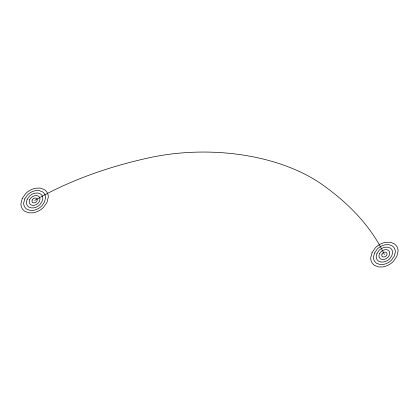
<?xml version="1.0" encoding="UTF-8"?>
<svg xmlns="http://www.w3.org/2000/svg" width="419" height="419" viewBox="0 0 419 419"><rect width="100%" height="100%" fill="white"/><g stroke="black" fill="none" stroke-linecap="round" stroke-linejoin="round"><path stroke-width="0.63" d="M34.609 200.465A323.599 186.827 0 0 1 149.269 157.754A153.454 88.598 0 0 1 322.08 184.486A323.599 186.827 0 0 1 384.391 254.574M22.238 198.548L20.95 203.671A25.339 14.628 0 0 0 21.804 207.855A16.179 9.344 0 0 0 24.92 211.359L28.869 212.831L33.206 212.826A17.179 9.92 0 0 0 39.292 210.558A25.339 14.628 0 0 0 43.655 207.185L46.975 202.377L48.264 197.255A25.339 14.628 0 0 0 47.41 193.07A16.179 9.344 0 0 0 44.294 189.566L40.344 188.094L35.652 188.231A16.179 9.344 0 0 0 29.922 190.367A25.339 14.628 0 0 0 25.559 193.74L22.238 198.548M24.716 198.931L23.684 203.032A20.274 11.706 0 0 0 24.365 206.378A12.942 7.474 0 0 0 26.858 209.181L30.016 210.359L33.489 210.354A13.743 7.935 0 0 0 38.354 208.542A20.274 11.706 0 0 0 41.848 205.839L44.503 201.995L45.535 197.894A20.274 11.706 0 0 0 44.849 194.552A12.942 7.474 0 0 0 42.356 191.745L39.197 190.572L35.442 190.676A12.942 7.474 0 0 0 30.859 192.384A20.274 11.706 0 0 0 27.371 195.086L24.716 198.931M27.188 199.313L26.413 202.387A15.204 8.778 0 0 0 26.926 204.896A9.71 5.604 0 0 0 28.796 207.002L31.163 207.882L33.766 207.882A10.307 5.95 0 0 0 37.417 206.52A15.204 8.778 0 0 0 40.035 204.498L42.026 201.612L42.801 198.538A15.204 8.778 0 0 0 42.288 196.029A9.71 5.604 0 0 0 40.418 193.924L38.05 193.044L35.238 193.122A9.71 5.604 0 0 0 31.797 194.406A15.204 8.778 0 0 0 29.178 196.432L27.188 199.313M29.66 199.695L29.147 201.749L29.487 203.419L30.734 204.823C35.076 207.138 41.298 202.272 39.726 197.506L38.48 196.102C35.217 194.406 31.2 196.637 29.66 199.695M32.132 200.083L32.048 201.942L32.672 202.644C34.84 203.802 37.951 201.366 37.165 198.983L36.547 198.281C34.913 197.433 32.902 198.548 32.132 200.083M372.025 252.662L370.736 257.785A25.339 14.628 0 0 0 371.59 261.964A16.179 9.344 0 0 0 374.706 265.473L378.656 266.94L382.992 266.94A17.179 9.92 0 0 0 389.078 264.672A25.339 14.628 0 0 0 393.441 261.299L396.762 256.486L398.05 251.363A25.339 14.628 0 0 0 397.196 247.184A16.179 9.344 0 0 0 394.08 243.68L390.131 242.208L385.438 242.344A16.179 9.344 0 0 0 379.708 244.476A25.339 14.628 0 0 0 375.345 247.854L372.025 252.662M374.497 253.045L373.465 257.14A20.274 11.706 0 0 0 374.151 260.487A12.942 7.474 0 0 0 376.644 263.289L379.803 264.468L383.27 264.468A13.743 7.935 0 0 0 388.141 262.65A20.274 11.706 0 0 0 391.629 259.953L394.284 256.103L395.316 252.008A20.274 11.706 0 0 0 394.635 248.661A12.942 7.474 0 0 0 392.142 245.859L388.984 244.68L385.229 244.79A12.942 7.474 0 0 0 380.646 246.498A20.274 11.706 0 0 0 377.152 249.195L374.497 253.045M376.974 253.427L376.199 256.501A15.204 8.778 0 0 0 376.712 259.01A9.71 5.604 0 0 0 378.582 261.11L380.95 261.995L383.553 261.995A10.307 5.95 0 0 0 387.203 260.634A15.204 8.778 0 0 0 389.822 258.607L391.812 255.721L392.587 252.647A15.204 8.778 0 0 0 392.074 250.138A9.71 5.604 0 0 0 390.204 248.038L387.837 247.152L385.019 247.236A9.71 5.604 0 0 0 381.583 248.514A15.204 8.778 0 0 0 378.965 250.541L376.974 253.427M379.446 253.809L378.928 255.857L379.274 257.533L380.52 258.932C384.857 261.247 391.084 256.386 389.513 251.62L388.266 250.216C385.003 248.514 380.986 250.751 379.446 253.809M381.919 254.192L381.835 256.051L382.453 256.753C384.626 257.91 387.737 255.48 386.952 253.097L386.328 252.395C384.7 251.547 382.688 252.662 381.919 254.192"/></g></svg>
